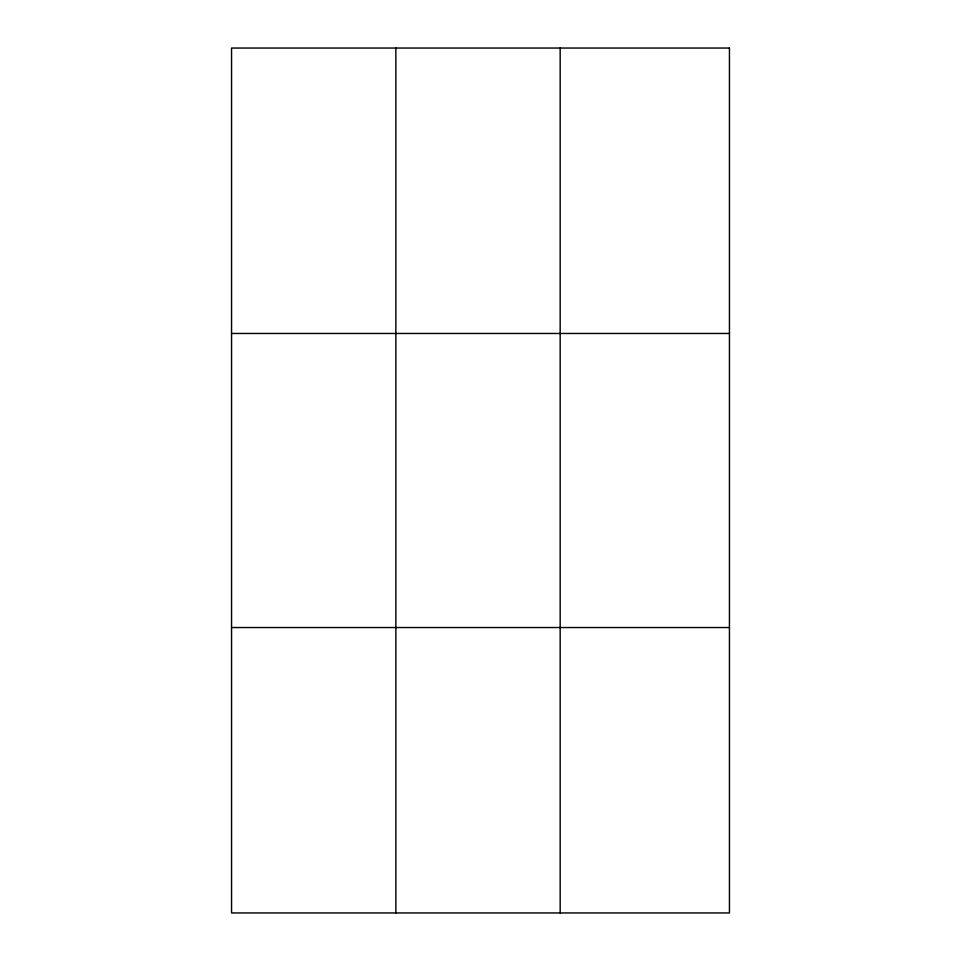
<?xml version="1.0" encoding="UTF-8"?>
<svg xmlns="http://www.w3.org/2000/svg" width="961" height="961" viewBox="0 0 961 961"><rect width="100%" height="100%" fill="white"/><g stroke="black" fill="none" stroke-linecap="round" stroke-linejoin="round"><path stroke-width="1.44" d="M395.86 912.95L395.86 48.05M560.167 912.95L560.167 48.05M231.553 333.467L729.447 333.467M231.553 627.533L729.447 627.533M729.447 48.05L729.447 912.95L231.553 912.95L231.553 48.05L729.447 48.05"/></g></svg>
